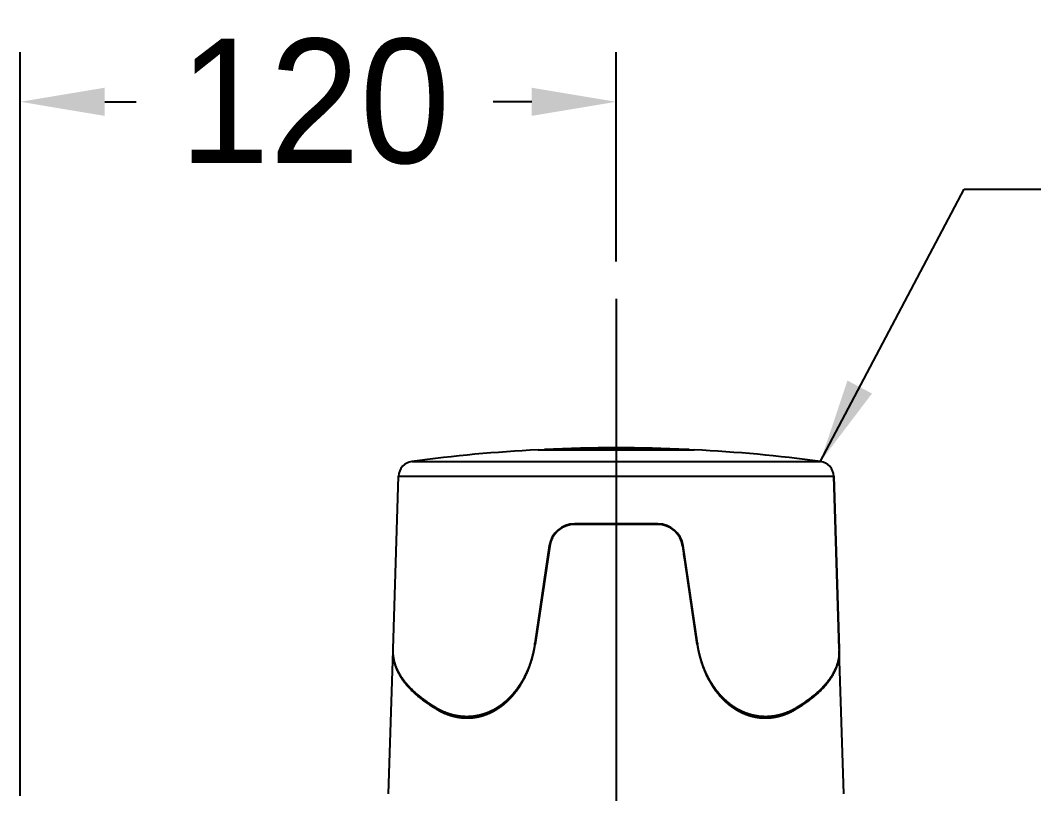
# Model space of a CAD drawing. Header units: millimetres. Extents: x 0 to 3800, y -67 to 2530.
# Drawn here: x 3245.5 to 3449.6, y 954.1 to 1109.7 of the extents above; entities that cross this region are included whole.
import ezdxf
from ezdxf.lldxf.tags import DXFTag

# ---------------------------------------------------------------- set-up
doc = ezdxf.new("R2010")
doc.units = ezdxf.units.MM
for name, color, linetype in [('내부선 및 부속', 4, 'Continuous'), ('중심선', 1, 'DASHED'), ('치수선', 7, 'Continuous')]:
    doc.layers.add(name, color=color, linetype=linetype)
doc.styles.add('____', font='')
doc.styles.get('____').set_extended_font_data('굴림')
tags = doc.linetypes.add('DASHDOT', pattern=[70, 31, -13, 13, -13]).pattern_tags.tags
tags[10:11] = [DXFTag(74, 4), DXFTag(75, 0), DXFTag(340, '0'), DXFTag(46, 0.0), DXFTag(50, 0.0), DXFTag(44, 0.0), DXFTag(45, 0.0)]
tags[8:9] = [DXFTag(74, 4), DXFTag(75, 0), DXFTag(340, '0'), DXFTag(46, 0.0), DXFTag(50, 0.0), DXFTag(44, 0.0), DXFTag(45, 0.0)]
tags[6:7] = [DXFTag(74, 4), DXFTag(75, 0), DXFTag(340, '0'), DXFTag(46, 0.0), DXFTag(50, 0.0), DXFTag(44, 0.0), DXFTag(45, 0.0)]
tags[4:5] = [DXFTag(74, 4), DXFTag(75, 0), DXFTag(340, '0'), DXFTag(46, 0.0), DXFTag(50, 0.0), DXFTag(44, 0.0), DXFTag(45, 0.0)]
tags = doc.linetypes.add('DASHED', pattern=[25.72, 12.86, -12.86]).pattern_tags.tags
tags[6:7] = [DXFTag(74, 4), DXFTag(75, 0), DXFTag(340, '0'), DXFTag(46, 0.0), DXFTag(50, 0.0), DXFTag(44, 0.0), DXFTag(45, 0.0)]
tags[4:5] = [DXFTag(74, 4), DXFTag(75, 0), DXFTag(340, '0'), DXFTag(46, 0.0), DXFTag(50, 0.0), DXFTag(44, 0.0), DXFTag(45, 0.0)]
doc.dimstyles.new('MSADIM', dxfattribs={"dimtxt": 33, "dimasz": 17, "dimexe": 10, "dimexo": 7.5, "dimgap": 10, "dimtad": 0, "dimtih": 1, "dimtoh": 1, "dimdec": 0, "dimzin": 1, "dimdsep": 46, "dimtxsty": '____', "dimcen": 11.25, "dimadec": 0, "dimazin": 0, "dimtfac": 1, "dimtdec": 0, "dimtix": 1, "dimtmove": 0, "dimatfit": 3, "dimfxl": 1, "dimtolj": 1, "dimtzin": 1, "dimarcsym": 0})

# ---------------------------------------------------------------- blocks, each defined once
blk = doc.blocks.new('*D27')
at = {"layer": '치수선', "color": 0, "linetype": 'Continuous', "lineweight": -2, "transparency": 16777216}
for p, q in [((3245.48, 953.67), (3245.48, 1103.34)), ((3365.48, 1061.19), (3365.48, 1103.34)), ((3262.48, 1093.34), (3268.83, 1093.34)), ((3348.48, 1093.34), (3340.69, 1093.34))]:
    blk.add_line(p, q, dxfattribs=at)
at = {"layer": '치수선', "color": 0, "linetype": 'Continuous', "transparency": 16777216}
for points in [[(3262.48, 1096.17), (3262.48, 1090.5), (3245.48, 1093.34)], [(3348.48, 1096.17), (3348.48, 1090.5), (3365.48, 1093.34)]]:
    blk.add_solid(points, dxfattribs=at)
at = {"layer": '치수선', "color": 0, "linetype": 'Continuous', "transparency": 16777216, "insert": (3304.76, 1093.34), "char_height": 25, "attachment_point": 5, "style": '____'}
blk.add_mtext('\\A1;120', dxfattribs=at)

msp = doc.modelspace()

# ---------------------------------------------------------------- linework, layer by layer
at = {"layer": '내부선 및 부속', "linetype": 'Continuous'}
for p, q in [((3349.76, 1023.29), (3381.2, 1023.29)), ((3379.9, 1023.35), (3351.06, 1023.35)), ((3324.34, 1020.96), (3406.62, 1020.96)), ((3320.57, 983.17), (3321.67, 1018.01)), ((3321.67, 1018.01), (3409.29, 1018.01)), ((3409.29, 1018.01), (3410.39, 983.17)), ((3410.39, 983.17), (3409.29, 1018.01)), ((3373.88, 1008.39), (3357.08, 1008.39)), ((3373.79, 1008.29), (3357.17, 1008.29)), ((3352, 1004.01), (3349.11, 984.39)), ((3352.09, 1003.91), (3349.18, 984.15)), ((3381.78, 984.15), (3378.87, 1003.91)), ((3381.85, 984.39), (3378.96, 1004.01)), ((3319.65, 954.09), (3320.56, 982.94)), ((3411.31, 954.09), (3410.4, 982.94)), ((3329.28, 971.1), (3329.31, 971.32)), ((3401.65, 971.32), (3401.68, 971.1))]:
    msp.add_line(p, q, dxfattribs=at)
at = {"layer": '내부선 및 부속', "linetype": 'Continuous', "flags": 128}
for points in [[(3351.86, 1002.34), (3351.86, 1002.33), (3351.85, 1002.31), (3351.85, 1002.29), (3351.85, 1002.28), (3351.85, 1002.26), (3351.85, 1002.25), (3351.84, 1002.23), (3351.84, 1002.22), (3351.84, 1002.2), (3351.84, 1002.19), (3351.83, 1002.17), (3351.83, 1002.16), (3351.83, 1002.14), (3351.83, 1002.13), (3351.82, 1002.11), (3351.82, 1002.09), (3351.82, 1002.08), (3351.82, 1002.06), (3351.81, 1002.05), (3351.81, 1002.03), (3351.81, 1002.02), (3351.81, 1002), (3351.8, 1001.99), (3351.8, 1001.97), (3351.8, 1001.96), (3351.8, 1001.94), (3351.79, 1001.92), (3351.79, 1001.91), (3351.79, 1001.89), (3351.79, 1001.88), (3351.78, 1001.86), (3351.78, 1001.85), (3351.78, 1001.83), (3351.78, 1001.82), (3351.77, 1001.8), (3351.77, 1001.79), (3351.77, 1001.77), (3351.77, 1001.75), (3351.76, 1001.74), (3351.76, 1001.72), (3351.76, 1001.71), (3351.75, 1001.69), (3351.75, 1001.68), (3351.75, 1001.66), (3351.75, 1001.65), (3351.74, 1001.63), (3351.74, 1001.62), (3351.74, 1001.6), (3351.74, 1001.58), (3351.73, 1001.57), (3351.73, 1001.55), (3351.73, 1001.54), (3351.72, 1001.52), (3351.72, 1001.51), (3351.72, 1001.49), (3351.72, 1001.48), (3351.71, 1001.46), (3351.71, 1001.44), (3351.71, 1001.43), (3351.7, 1001.41), (3351.7, 1001.4), (3351.7, 1001.38), (3351.7, 1001.37), (3351.69, 1001.35), (3351.69, 1001.34), (3351.69, 1001.32), (3351.68, 1001.31), (3351.68, 1001.29), (3351.68, 1001.27), (3351.67, 1001.26), (3351.67, 1001.24), (3351.67, 1001.23), (3351.67, 1001.21), (3351.66, 1001.2), (3351.66, 1001.18), (3351.66, 1001.17), (3351.65, 1001.15), (3351.65, 1001.13), (3351.65, 1001.12), (3351.64, 1001.1), (3351.64, 1001.09), (3351.64, 1001.07), (3351.63, 1001.06), (3351.63, 1001.04), (3351.63, 1001.02), (3351.62, 1001.01), (3351.62, 1000.99), (3351.62, 1000.98), (3351.62, 1000.96), (3351.61, 1000.95), (3351.61, 1000.93), (3351.61, 1000.92), (3351.6, 1000.9), (3351.6, 1000.88), (3351.6, 1000.87)], [(3379.36, 1000.87), (3379.36, 1000.88), (3379.36, 1000.9), (3379.35, 1000.92), (3379.35, 1000.93), (3379.35, 1000.95), (3379.34, 1000.96), (3379.34, 1000.98), (3379.34, 1000.99), (3379.33, 1001.01), (3379.33, 1001.02), (3379.33, 1001.04), (3379.32, 1001.06), (3379.32, 1001.07), (3379.32, 1001.09), (3379.31, 1001.1), (3379.31, 1001.12), (3379.31, 1001.13), (3379.3, 1001.15), (3379.3, 1001.17), (3379.3, 1001.18), (3379.3, 1001.2), (3379.29, 1001.21), (3379.29, 1001.23), (3379.29, 1001.24), (3379.28, 1001.26), (3379.28, 1001.27), (3379.28, 1001.29), (3379.27, 1001.31), (3379.27, 1001.32), (3379.27, 1001.34), (3379.27, 1001.35), (3379.26, 1001.37), (3379.26, 1001.38), (3379.26, 1001.4), (3379.25, 1001.41), (3379.25, 1001.43), (3379.25, 1001.44), (3379.25, 1001.46), (3379.24, 1001.48), (3379.24, 1001.49), (3379.24, 1001.51), (3379.23, 1001.52), (3379.23, 1001.54), (3379.23, 1001.55), (3379.23, 1001.57), (3379.22, 1001.58), (3379.22, 1001.6), (3379.22, 1001.62), (3379.21, 1001.63), (3379.21, 1001.65), (3379.21, 1001.66), (3379.21, 1001.68), (3379.2, 1001.69), (3379.2, 1001.71), (3379.2, 1001.72), (3379.2, 1001.74), (3379.19, 1001.75), (3379.19, 1001.77), (3379.19, 1001.79), (3379.18, 1001.8), (3379.18, 1001.82), (3379.18, 1001.83), (3379.18, 1001.85), (3379.17, 1001.86), (3379.17, 1001.88), (3379.17, 1001.89), (3379.17, 1001.91), (3379.16, 1001.92), (3379.16, 1001.94), (3379.16, 1001.96), (3379.16, 1001.97), (3379.15, 1001.99), (3379.15, 1002), (3379.15, 1002.02), (3379.15, 1002.03), (3379.14, 1002.05), (3379.14, 1002.06), (3379.14, 1002.08), (3379.14, 1002.09), (3379.13, 1002.11), (3379.13, 1002.13), (3379.13, 1002.14), (3379.13, 1002.16), (3379.12, 1002.17), (3379.12, 1002.19), (3379.12, 1002.2), (3379.12, 1002.22), (3379.12, 1002.23), (3379.11, 1002.25), (3379.11, 1002.26), (3379.11, 1002.28), (3379.11, 1002.29), (3379.1, 1002.31), (3379.1, 1002.33), (3379.1, 1002.34)], [(3329.28, 971.1), (3329.35, 971.06), (3329.42, 971.02), (3329.49, 970.98), (3329.56, 970.94), (3329.63, 970.9), (3329.7, 970.86), (3329.77, 970.82), (3329.84, 970.78), (3329.91, 970.75), (3329.99, 970.71), (3330.06, 970.67), (3330.13, 970.64), (3330.2, 970.6), (3330.28, 970.56), (3330.35, 970.53), (3330.42, 970.49), (3330.5, 970.46), (3330.57, 970.43), (3330.64, 970.39), (3330.72, 970.36), (3330.79, 970.33), (3330.87, 970.29), (3330.94, 970.26), (3331.02, 970.23), (3331.09, 970.2), (3331.17, 970.17), (3331.24, 970.14), (3331.32, 970.11), (3331.39, 970.08), (3331.47, 970.06), (3331.55, 970.03), (3331.62, 970), (3331.7, 969.97), (3331.78, 969.95), (3331.85, 969.92), (3331.93, 969.9), (3332.01, 969.87), (3332.08, 969.85), (3332.16, 969.82), (3332.24, 969.8), (3332.32, 969.78), (3332.4, 969.76), (3332.47, 969.74), (3332.55, 969.71), (3332.63, 969.69), (3332.71, 969.67), (3332.79, 969.66), (3332.87, 969.64), (3332.95, 969.62), (3333.03, 969.6), (3333.11, 969.58), (3333.19, 969.57), (3333.26, 969.55), (3333.34, 969.54), (3333.42, 969.52), (3333.5, 969.51), (3333.58, 969.49), (3333.66, 969.48), (3333.74, 969.47), (3333.82, 969.45), (3333.9, 969.44), (3333.99, 969.43), (3334.07, 969.42), (3334.15, 969.41), (3334.23, 969.4), (3334.31, 969.39), (3334.39, 969.39), (3334.47, 969.38), (3334.55, 969.37), (3334.63, 969.37), (3334.71, 969.36), (3334.79, 969.35), (3334.87, 969.35), (3334.96, 969.35), (3335.04, 969.34), (3335.12, 969.34), (3335.2, 969.34), (3335.28, 969.34), (3335.36, 969.34), (3335.44, 969.34), (3335.52, 969.34), (3335.6, 969.34), (3335.69, 969.34), (3335.77, 969.34), (3335.85, 969.34), (3335.93, 969.35), (3336.01, 969.35), (3336.09, 969.36), (3336.17, 969.36), (3336.25, 969.37), (3336.34, 969.37), (3336.42, 969.38), (3336.5, 969.39), (3336.58, 969.39), (3336.66, 969.4), (3336.74, 969.41), (3336.82, 969.42), (3336.9, 969.43), (3336.98, 969.44), (3337.06, 969.46), (3337.06, 969.46), (3337.14, 969.47), (3337.22, 969.48), (3337.3, 969.49), (3337.38, 969.51), (3337.46, 969.52), (3337.54, 969.54), (3337.62, 969.55), (3337.7, 969.57), (3337.78, 969.59), (3337.86, 969.6), (3337.94, 969.62), (3338.02, 969.64), (3338.1, 969.66), (3338.18, 969.68), (3338.25, 969.7), (3338.33, 969.72), (3338.41, 969.74), (3338.49, 969.77), (3338.57, 969.79), (3338.65, 969.81), (3338.72, 969.84), (3338.8, 969.86), (3338.88, 969.89), (3338.95, 969.91), (3339.03, 969.94), (3339.11, 969.96), (3339.18, 969.99), (3339.26, 970.02), (3339.34, 970.05), (3339.41, 970.07), (3339.49, 970.1), (3339.57, 970.13), (3339.64, 970.16), (3339.72, 970.2), (3339.79, 970.23), (3339.87, 970.26), (3339.94, 970.29), (3340.01, 970.32), (3340.09, 970.36), (3340.16, 970.39), (3340.24, 970.43), (3340.31, 970.46), (3340.38, 970.5), (3340.46, 970.53), (3340.53, 970.57), (3340.6, 970.6), (3340.67, 970.64), (3340.74, 970.68), (3340.82, 970.72), (3340.89, 970.76), (3340.96, 970.8), (3341.03, 970.84), (3341.1, 970.88), (3341.17, 970.92), (3341.24, 970.96), (3341.31, 971), (3341.38, 971.04), (3341.45, 971.08), (3341.52, 971.13), (3341.59, 971.17), (3341.66, 971.21), (3341.72, 971.26), (3341.79, 971.3), (3341.86, 971.35), (3341.93, 971.39), (3341.99, 971.44), (3342.06, 971.48), (3342.13, 971.53), (3342.19, 971.58), (3342.26, 971.62), (3342.32, 971.67), (3342.39, 971.72), (3342.46, 971.77), (3342.52, 971.82), (3342.58, 971.87), (3342.65, 971.92), (3342.71, 971.97), (3342.78, 972.02), (3342.84, 972.07), (3342.9, 972.12), (3342.96, 972.17), (3343.03, 972.22), (3343.09, 972.28), (3343.15, 972.33), (3343.21, 972.38), (3343.27, 972.44), (3343.33, 972.49), (3343.4, 972.54), (3343.46, 972.6), (3343.52, 972.65), (3343.57, 972.71), (3343.63, 972.76), (3343.69, 972.82), (3343.75, 972.88), (3343.81, 972.93), (3343.87, 972.99), (3343.93, 973.05), (3343.98, 973.1), (3344.04, 973.16), (3344.1, 973.22), (3344.1, 973.22), (3344.15, 973.28), (3344.21, 973.34), (3344.27, 973.39), (3344.32, 973.45), (3344.38, 973.51), (3344.43, 973.57), (3344.49, 973.63), (3344.54, 973.69), (3344.6, 973.75), (3344.65, 973.81), (3344.7, 973.88), (3344.76, 973.94), (3344.81, 974), (3344.86, 974.06), (3344.91, 974.12), (3344.96, 974.19), (3345.02, 974.25), (3345.07, 974.31), (3345.12, 974.37), (3345.17, 974.44), (3345.22, 974.5), (3345.27, 974.57), (3345.32, 974.63), (3345.37, 974.69), (3345.42, 974.76), (3345.47, 974.82), (3345.51, 974.89), (3345.56, 974.95), (3345.61, 975.02), (3345.66, 975.09), (3345.7, 975.15), (3345.75, 975.22), (3345.8, 975.28), (3345.84, 975.35), (3345.89, 975.42), (3345.93, 975.49), (3345.98, 975.55), (3346.02, 975.62), (3346.07, 975.69), (3346.11, 975.76), (3346.16, 975.82), (3346.2, 975.89), (3346.24, 975.96), (3346.29, 976.03), (3346.33, 976.1), (3346.37, 976.17), (3346.42, 976.24), (3346.46, 976.31), (3346.5, 976.38), (3346.54, 976.45), (3346.58, 976.52), (3346.62, 976.59), (3346.66, 976.66), (3346.7, 976.73), (3346.74, 976.8), (3346.78, 976.87), (3346.82, 976.94), (3346.86, 977.01), (3346.9, 977.08), (3346.93, 977.16), (3346.97, 977.23), (3347.01, 977.3), (3347.05, 977.37), (3347.08, 977.44), (3347.12, 977.52), (3347.16, 977.59), (3347.19, 977.66), (3347.23, 977.73), (3347.26, 977.81), (3347.3, 977.88), (3347.33, 977.95), (3347.37, 978.03), (3347.4, 978.1), (3347.44, 978.17), (3347.47, 978.25), (3347.5, 978.32), (3347.54, 978.39), (3347.57, 978.47), (3347.6, 978.54), (3347.63, 978.62), (3347.67, 978.69), (3347.7, 978.77), (3347.73, 978.84), (3347.76, 978.92), (3347.79, 978.99), (3347.82, 979.07), (3347.85, 979.14), (3347.88, 979.22), (3347.91, 979.29), (3347.94, 979.37), (3347.97, 979.45), (3348, 979.52), (3348.02, 979.6), (3348.05, 979.67), (3348.08, 979.75), (3348.11, 979.83), (3348.13, 979.9), (3348.16, 979.98), (3348.19, 980.06), (3348.21, 980.13), (3348.21, 980.13), (3348.24, 980.21), (3348.27, 980.29), (3348.29, 980.36), (3348.32, 980.44), (3348.34, 980.52), (3348.37, 980.59), (3348.39, 980.67), (3348.41, 980.75), (3348.44, 980.83), (3348.46, 980.9), (3348.48, 980.98), (3348.51, 981.06), (3348.53, 981.14), (3348.55, 981.22), (3348.57, 981.29), (3348.6, 981.37), (3348.62, 981.45), (3348.64, 981.53), (3348.66, 981.61), (3348.68, 981.69), (3348.7, 981.76), (3348.72, 981.84), (3348.74, 981.92), (3348.76, 982), (3348.78, 982.08), (3348.8, 982.16), (3348.82, 982.24), (3348.83, 982.32), (3348.85, 982.39), (3348.87, 982.47), (3348.89, 982.55), (3348.9, 982.63), (3348.92, 982.71), (3348.94, 982.79), (3348.95, 982.87), (3348.97, 982.95), (3348.99, 983.03), (3349, 983.11), (3349.02, 983.19), (3349.03, 983.27), (3349.05, 983.35), (3349.06, 983.43), (3349.07, 983.51), (3349.09, 983.59), (3349.1, 983.67), (3349.11, 983.75), (3349.13, 983.83), (3349.14, 983.91), (3349.15, 983.99), (3349.17, 984.07), (3349.18, 984.15), (3349.18, 984.15)], [(3349.08, 984.17), (3349.06, 984.09), (3349.05, 984.01), (3349.04, 983.93), (3349.02, 983.86), (3349.01, 983.78), (3349, 983.7), (3348.98, 983.62), (3348.97, 983.54), (3348.95, 983.46), (3348.94, 983.38), (3348.92, 983.31), (3348.91, 983.23), (3348.89, 983.15), (3348.88, 983.07), (3348.86, 982.99), (3348.84, 982.91), (3348.83, 982.84), (3348.81, 982.76), (3348.79, 982.68), (3348.78, 982.6), (3348.76, 982.52), (3348.74, 982.45), (3348.72, 982.37), (3348.7, 982.29), (3348.68, 982.21), (3348.66, 982.13), (3348.64, 982.06), (3348.62, 981.98), (3348.6, 981.9), (3348.58, 981.82), (3348.56, 981.75), (3348.54, 981.67), (3348.52, 981.59), (3348.5, 981.52), (3348.48, 981.44), (3348.46, 981.36), (3348.43, 981.29), (3348.41, 981.21), (3348.39, 981.13), (3348.37, 981.06), (3348.34, 980.98), (3348.32, 980.9), (3348.3, 980.83), (3348.27, 980.75), (3348.25, 980.67), (3348.22, 980.6), (3348.2, 980.52), (3348.17, 980.45), (3348.15, 980.37), (3348.12, 980.29), (3348.09, 980.22), (3348.07, 980.14), (3348.04, 980.07), (3348.01, 979.99), (3347.99, 979.92), (3347.96, 979.84), (3347.93, 979.77), (3347.9, 979.69), (3347.87, 979.62), (3347.85, 979.54), (3347.82, 979.47), (3347.79, 979.39), (3347.76, 979.32), (3347.73, 979.25), (3347.7, 979.17), (3347.67, 979.1), (3347.64, 979.02), (3347.61, 978.95), (3347.57, 978.88), (3347.54, 978.8), (3347.51, 978.73), (3347.48, 978.66), (3347.45, 978.58), (3347.41, 978.51), (3347.38, 978.44), (3347.35, 978.37), (3347.31, 978.29), (3347.28, 978.22), (3347.24, 978.15), (3347.21, 978.08), (3347.18, 978), (3347.14, 977.93), (3347.1, 977.86), (3347.07, 977.79), (3347.03, 977.72), (3347, 977.65), (3346.96, 977.57), (3346.92, 977.5), (3346.89, 977.43), (3346.85, 977.36), (3346.81, 977.29), (3346.77, 977.22), (3346.73, 977.15), (3346.7, 977.08), (3346.66, 977.01), (3346.62, 976.94), (3346.58, 976.87), (3346.54, 976.8), (3346.5, 976.73), (3346.46, 976.66), (3346.46, 976.66), (3346.42, 976.6), (3346.38, 976.53), (3346.33, 976.46), (3346.29, 976.39), (3346.25, 976.32), (3346.21, 976.25), (3346.17, 976.19), (3346.12, 976.12), (3346.08, 976.05), (3346.04, 975.98), (3345.99, 975.92), (3345.95, 975.85), (3345.9, 975.78), (3345.86, 975.72), (3345.81, 975.65), (3345.77, 975.59), (3345.72, 975.52), (3345.68, 975.45), (3345.63, 975.39), (3345.59, 975.32), (3345.54, 975.26), (3345.49, 975.19), (3345.44, 975.13), (3345.4, 975.07), (3345.35, 975), (3345.3, 974.94), (3345.25, 974.87), (3345.2, 974.81), (3345.15, 974.75), (3345.1, 974.68), (3345.05, 974.62), (3345, 974.56), (3344.95, 974.5), (3344.9, 974.44), (3344.85, 974.37), (3344.8, 974.31), (3344.75, 974.25), (3344.7, 974.19), (3344.64, 974.13), (3344.59, 974.07), (3344.54, 974.01), (3344.49, 973.95), (3344.43, 973.89), (3344.38, 973.83), (3344.32, 973.77), (3344.27, 973.71), (3344.21, 973.66), (3344.16, 973.6), (3344.1, 973.54), (3344.05, 973.48), (3343.99, 973.42), (3343.94, 973.37), (3343.88, 973.31), (3343.82, 973.25), (3343.77, 973.2), (3343.71, 973.14), (3343.65, 973.09), (3343.59, 973.03), (3343.53, 972.98), (3343.48, 972.92), (3343.42, 972.87), (3343.36, 972.82), (3343.3, 972.76), (3343.24, 972.71), (3343.18, 972.66), (3343.12, 972.6), (3343.06, 972.55), (3343, 972.5), (3342.93, 972.45), (3342.87, 972.4), (3342.81, 972.35), (3342.75, 972.3), (3342.69, 972.25), (3342.62, 972.2), (3342.56, 972.15), (3342.5, 972.1), (3342.43, 972.05), (3342.37, 972), (3342.3, 971.95), (3342.24, 971.91), (3342.17, 971.86), (3342.11, 971.81), (3342.04, 971.77), (3341.98, 971.72), (3341.91, 971.67), (3341.85, 971.63), (3341.78, 971.58), (3341.71, 971.54), (3341.65, 971.5), (3341.58, 971.45), (3341.51, 971.41), (3341.44, 971.37), (3341.38, 971.33), (3341.31, 971.28), (3341.24, 971.24), (3341.17, 971.2), (3341.1, 971.16), (3341.03, 971.12), (3340.96, 971.08), (3340.89, 971.04), (3340.89, 971.04), (3340.82, 971), (3340.75, 970.97), (3340.68, 970.93), (3340.61, 970.89), (3340.54, 970.85), (3340.47, 970.82), (3340.39, 970.78), (3340.32, 970.75), (3340.25, 970.71), (3340.18, 970.68), (3340.11, 970.64), (3340.03, 970.61), (3339.96, 970.58), (3339.89, 970.54), (3339.81, 970.51), (3339.74, 970.48), (3339.67, 970.45), (3339.59, 970.42), (3339.52, 970.39), (3339.44, 970.36), (3339.37, 970.33), (3339.29, 970.3), (3339.22, 970.28), (3339.14, 970.25), (3339.07, 970.22), (3338.99, 970.19), (3338.92, 970.17), (3338.84, 970.14), (3338.76, 970.12), (3338.69, 970.09), (3338.61, 970.07), (3338.53, 970.05), (3338.46, 970.03), (3338.38, 970), (3338.3, 969.98), (3338.22, 969.96), (3338.15, 969.94), (3338.07, 969.92), (3337.99, 969.9), (3337.91, 969.88), (3337.84, 969.86), (3337.76, 969.85), (3337.68, 969.83), (3337.6, 969.81), (3337.52, 969.8), (3337.44, 969.78), (3337.37, 969.77), (3337.29, 969.75), (3337.21, 969.74), (3337.13, 969.73), (3337.05, 969.72), (3336.97, 969.7), (3336.89, 969.69), (3336.81, 969.68), (3336.73, 969.67), (3336.65, 969.66), (3336.57, 969.65), (3336.49, 969.65), (3336.41, 969.64), (3336.33, 969.63), (3336.25, 969.62), (3336.17, 969.62), (3336.09, 969.61), (3336.01, 969.61), (3335.93, 969.6), (3335.85, 969.6), (3335.77, 969.6), (3335.69, 969.59), (3335.61, 969.59), (3335.53, 969.59), (3335.45, 969.59), (3335.37, 969.59), (3335.29, 969.59), (3335.21, 969.59), (3335.13, 969.59), (3335.05, 969.59), (3334.97, 969.6), (3334.89, 969.6), (3334.81, 969.6), (3334.73, 969.61), (3334.65, 969.61), (3334.57, 969.62), (3334.49, 969.63), (3334.41, 969.63), (3334.33, 969.64), (3334.25, 969.65), (3334.17, 969.66), (3334.1, 969.67), (3334.02, 969.68), (3333.94, 969.69), (3333.86, 969.7), (3333.78, 969.71), (3333.7, 969.72), (3333.62, 969.73), (3333.54, 969.75), (3333.46, 969.76), (3333.38, 969.77), (3333.3, 969.79), (3333.23, 969.8), (3333.15, 969.82), (3333.15, 969.82), (3333.07, 969.84), (3332.99, 969.85), (3332.91, 969.87), (3332.83, 969.89), (3332.76, 969.91), (3332.68, 969.92), (3332.6, 969.94), (3332.52, 969.96), (3332.45, 969.99), (3332.37, 970.01), (3332.29, 970.03), (3332.21, 970.05), (3332.14, 970.07), (3332.06, 970.1), (3331.99, 970.12), (3331.91, 970.14), (3331.83, 970.17), (3331.76, 970.19), (3331.68, 970.22), (3331.61, 970.25), (3331.53, 970.27), (3331.45, 970.3), (3331.38, 970.33), (3331.3, 970.35), (3331.23, 970.38), (3331.16, 970.41), (3331.08, 970.44), (3331.01, 970.47), (3330.93, 970.5), (3330.86, 970.53), (3330.79, 970.56), (3330.71, 970.6), (3330.64, 970.63), (3330.57, 970.66), (3330.49, 970.69), (3330.42, 970.73), (3330.35, 970.76), (3330.28, 970.8), (3330.2, 970.83), (3330.13, 970.87), (3330.06, 970.9), (3329.99, 970.94), (3329.92, 970.98), (3329.85, 971.01), (3329.78, 971.05), (3329.71, 971.09), (3329.64, 971.13), (3329.57, 971.17), (3329.5, 971.2), (3329.43, 971.24), (3329.36, 971.28), (3329.36, 971.28)], [(3381.78, 984.15), (3381.79, 984.07), (3381.8, 983.99), (3381.82, 983.91), (3381.83, 983.83), (3381.84, 983.75), (3381.86, 983.67), (3381.87, 983.59), (3381.88, 983.51), (3381.9, 983.43), (3381.91, 983.35), (3381.93, 983.27), (3381.94, 983.19), (3381.96, 983.11), (3381.97, 983.03), (3381.99, 982.95), (3382, 982.87), (3382.02, 982.79), (3382.04, 982.71), (3382.05, 982.63), (3382.07, 982.55), (3382.09, 982.47), (3382.11, 982.39), (3382.12, 982.32), (3382.14, 982.24), (3382.16, 982.16), (3382.18, 982.08), (3382.2, 982), (3382.22, 981.92), (3382.24, 981.84), (3382.26, 981.76), (3382.28, 981.69), (3382.3, 981.61), (3382.32, 981.53), (3382.34, 981.45), (3382.36, 981.37), (3382.38, 981.29), (3382.41, 981.22), (3382.43, 981.14), (3382.45, 981.06), (3382.47, 980.98), (3382.5, 980.9), (3382.52, 980.83), (3382.54, 980.75), (3382.57, 980.67), (3382.59, 980.59), (3382.62, 980.52), (3382.64, 980.44), (3382.67, 980.36), (3382.69, 980.29), (3382.72, 980.21), (3382.74, 980.13), (3382.77, 980.06), (3382.8, 979.98), (3382.82, 979.9), (3382.85, 979.83), (3382.88, 979.75), (3382.91, 979.67), (3382.93, 979.6), (3382.96, 979.52), (3382.99, 979.45), (3383.02, 979.37), (3383.05, 979.29), (3383.08, 979.22), (3383.11, 979.14), (3383.14, 979.07), (3383.17, 978.99), (3383.2, 978.92), (3383.23, 978.84), (3383.26, 978.77), (3383.29, 978.69), (3383.32, 978.62), (3383.36, 978.54), (3383.39, 978.47), (3383.42, 978.39), (3383.45, 978.32), (3383.49, 978.25), (3383.52, 978.17), (3383.56, 978.1), (3383.59, 978.03), (3383.62, 977.95), (3383.66, 977.88), (3383.69, 977.81), (3383.73, 977.73), (3383.76, 977.66), (3383.8, 977.59), (3383.84, 977.52), (3383.87, 977.44), (3383.91, 977.37), (3383.95, 977.3), (3383.99, 977.23), (3384.02, 977.16), (3384.06, 977.08), (3384.1, 977.01), (3384.14, 976.94), (3384.18, 976.87), (3384.22, 976.8), (3384.26, 976.73), (3384.3, 976.66), (3384.34, 976.59), (3384.38, 976.52), (3384.38, 976.52), (3384.42, 976.45), (3384.46, 976.38), (3384.5, 976.31), (3384.54, 976.24), (3384.59, 976.17), (3384.63, 976.1), (3384.67, 976.03), (3384.71, 975.96), (3384.76, 975.89), (3384.8, 975.82), (3384.84, 975.76), (3384.89, 975.69), (3384.93, 975.62), (3384.98, 975.55), (3385.02, 975.49), (3385.07, 975.42), (3385.11, 975.35), (3385.16, 975.28), (3385.21, 975.22), (3385.25, 975.15), (3385.3, 975.09), (3385.35, 975.02), (3385.4, 974.95), (3385.44, 974.89), (3385.49, 974.82), (3385.54, 974.76), (3385.59, 974.69), (3385.64, 974.63), (3385.69, 974.57), (3385.74, 974.5), (3385.79, 974.44), (3385.84, 974.37), (3385.89, 974.31), (3385.94, 974.25), (3385.99, 974.19), (3386.05, 974.12), (3386.1, 974.06), (3386.15, 974), (3386.2, 973.94), (3386.26, 973.88), (3386.31, 973.81), (3386.36, 973.75), (3386.42, 973.69), (3386.47, 973.63), (3386.53, 973.57), (3386.58, 973.51), (3386.64, 973.45), (3386.69, 973.39), (3386.75, 973.34), (3386.8, 973.28), (3386.86, 973.22), (3386.92, 973.16), (3386.97, 973.1), (3387.03, 973.05), (3387.09, 972.99), (3387.15, 972.93), (3387.21, 972.88), (3387.26, 972.82), (3387.32, 972.76), (3387.38, 972.71), (3387.44, 972.65), (3387.5, 972.6), (3387.56, 972.54), (3387.62, 972.49), (3387.68, 972.44), (3387.75, 972.38), (3387.81, 972.33), (3387.87, 972.28), (3387.93, 972.22), (3387.99, 972.17), (3388.06, 972.12), (3388.12, 972.07), (3388.18, 972.02), (3388.25, 971.97), (3388.31, 971.92), (3388.37, 971.87), (3388.44, 971.82), (3388.5, 971.77), (3388.57, 971.72), (3388.63, 971.67), (3388.7, 971.62), (3388.76, 971.58), (3388.83, 971.53), (3388.9, 971.48), (3388.96, 971.44), (3389.03, 971.39), (3389.1, 971.35), (3389.17, 971.3), (3389.23, 971.26), (3389.3, 971.21), (3389.37, 971.17), (3389.44, 971.13), (3389.51, 971.08), (3389.58, 971.04), (3389.65, 971), (3389.72, 970.96), (3389.79, 970.92), (3389.86, 970.88), (3389.93, 970.84), (3390, 970.8), (3390, 970.8), (3390.07, 970.76), (3390.14, 970.72), (3390.21, 970.68), (3390.29, 970.64), (3390.36, 970.6), (3390.43, 970.57), (3390.5, 970.53), (3390.58, 970.5), (3390.65, 970.46), (3390.72, 970.43), (3390.8, 970.39), (3390.87, 970.36), (3390.94, 970.32), (3391.02, 970.29), (3391.09, 970.26), (3391.17, 970.23), (3391.24, 970.2), (3391.32, 970.16), (3391.39, 970.13), (3391.47, 970.1), (3391.54, 970.07), (3391.62, 970.05), (3391.7, 970.02), (3391.77, 969.99), (3391.85, 969.96), (3391.93, 969.94), (3392, 969.91), (3392.08, 969.89), (3392.16, 969.86), (3392.24, 969.84), (3392.31, 969.81), (3392.39, 969.79), (3392.47, 969.77), (3392.55, 969.74), (3392.63, 969.72), (3392.7, 969.7), (3392.78, 969.68), (3392.86, 969.66), (3392.94, 969.64), (3393.02, 969.62), (3393.1, 969.6), (3393.18, 969.59), (3393.26, 969.57), (3393.34, 969.55), (3393.42, 969.54), (3393.5, 969.52), (3393.58, 969.51), (3393.66, 969.49), (3393.74, 969.48), (3393.82, 969.47), (3393.9, 969.46), (3393.98, 969.44), (3394.06, 969.43), (3394.14, 969.42), (3394.22, 969.41), (3394.3, 969.4), (3394.38, 969.39), (3394.46, 969.39), (3394.54, 969.38), (3394.62, 969.37), (3394.7, 969.37), (3394.79, 969.36), (3394.87, 969.36), (3394.95, 969.35), (3395.03, 969.35), (3395.11, 969.34), (3395.19, 969.34), (3395.27, 969.34), (3395.35, 969.34), (3395.43, 969.34), (3395.52, 969.34), (3395.6, 969.34), (3395.68, 969.34), (3395.76, 969.34), (3395.84, 969.34), (3395.92, 969.34), (3396, 969.35), (3396.08, 969.35), (3396.16, 969.35), (3396.25, 969.36), (3396.33, 969.37), (3396.41, 969.37), (3396.49, 969.38), (3396.57, 969.39), (3396.65, 969.39), (3396.73, 969.4), (3396.81, 969.41), (3396.89, 969.42), (3396.97, 969.43), (3397.05, 969.44), (3397.13, 969.45), (3397.21, 969.47), (3397.29, 969.48), (3397.37, 969.49), (3397.45, 969.51), (3397.53, 969.52), (3397.61, 969.54), (3397.69, 969.55), (3397.77, 969.57), (3397.85, 969.58), (3397.85, 969.58), (3397.93, 969.6), (3398.01, 969.62), (3398.09, 969.64), (3398.17, 969.66), (3398.25, 969.67), (3398.33, 969.69), (3398.41, 969.71), (3398.48, 969.74), (3398.56, 969.76), (3398.64, 969.78), (3398.72, 969.8), (3398.8, 969.82), (3398.87, 969.85), (3398.95, 969.87), (3399.03, 969.9), (3399.11, 969.92), (3399.18, 969.95), (3399.26, 969.97), (3399.34, 970), (3399.41, 970.03), (3399.49, 970.06), (3399.56, 970.08), (3399.64, 970.11), (3399.72, 970.14), (3399.79, 970.17), (3399.87, 970.2), (3399.94, 970.23), (3400.02, 970.26), (3400.09, 970.29), (3400.17, 970.33), (3400.24, 970.36), (3400.32, 970.39), (3400.39, 970.43), (3400.46, 970.46), (3400.54, 970.49), (3400.61, 970.53), (3400.68, 970.56), (3400.76, 970.6), (3400.83, 970.64), (3400.9, 970.67), (3400.97, 970.71), (3401.04, 970.75), (3401.12, 970.78), (3401.19, 970.82), (3401.26, 970.86), (3401.33, 970.9), (3401.4, 970.94), (3401.47, 970.98), (3401.54, 971.02), (3401.61, 971.06), (3401.68, 971.1), (3401.68, 971.1)], [(3401.6, 971.28), (3401.53, 971.24), (3401.46, 971.2), (3401.39, 971.16), (3401.32, 971.12), (3401.25, 971.09), (3401.18, 971.05), (3401.11, 971.01), (3401.04, 970.97), (3400.96, 970.94), (3400.89, 970.9), (3400.82, 970.86), (3400.75, 970.83), (3400.68, 970.79), (3400.61, 970.76), (3400.53, 970.73), (3400.46, 970.69), (3400.39, 970.66), (3400.32, 970.63), (3400.24, 970.59), (3400.17, 970.56), (3400.09, 970.53), (3400.02, 970.5), (3399.95, 970.47), (3399.87, 970.44), (3399.8, 970.41), (3399.72, 970.38), (3399.65, 970.35), (3399.57, 970.32), (3399.5, 970.3), (3399.42, 970.27), (3399.35, 970.24), (3399.27, 970.22), (3399.2, 970.19), (3399.12, 970.17), (3399.05, 970.14), (3398.97, 970.12), (3398.89, 970.09), (3398.82, 970.07), (3398.74, 970.05), (3398.66, 970.03), (3398.58, 970), (3398.51, 969.98), (3398.43, 969.96), (3398.35, 969.94), (3398.28, 969.92), (3398.2, 969.9), (3398.12, 969.89), (3398.04, 969.87), (3397.96, 969.85), (3397.89, 969.83), (3397.81, 969.82), (3397.73, 969.8), (3397.65, 969.79), (3397.57, 969.77), (3397.49, 969.76), (3397.41, 969.74), (3397.33, 969.73), (3397.26, 969.72), (3397.18, 969.71), (3397.1, 969.7), (3397.02, 969.69), (3396.94, 969.68), (3396.86, 969.67), (3396.78, 969.66), (3396.7, 969.65), (3396.62, 969.64), (3396.54, 969.63), (3396.46, 969.63), (3396.38, 969.62), (3396.3, 969.61), (3396.22, 969.61), (3396.14, 969.6), (3396.06, 969.6), (3395.98, 969.6), (3395.9, 969.59), (3395.82, 969.59), (3395.74, 969.59), (3395.66, 969.59), (3395.58, 969.59), (3395.5, 969.59), (3395.42, 969.59), (3395.34, 969.59), (3395.26, 969.59), (3395.18, 969.6), (3395.1, 969.6), (3395.02, 969.6), (3394.94, 969.61), (3394.86, 969.61), (3394.78, 969.62), (3394.7, 969.62), (3394.62, 969.63), (3394.54, 969.64), (3394.46, 969.65), (3394.38, 969.65), (3394.3, 969.66), (3394.22, 969.67), (3394.14, 969.68), (3394.06, 969.69), (3393.99, 969.7), (3393.91, 969.72), (3393.91, 969.72), (3393.83, 969.73), (3393.75, 969.74), (3393.67, 969.75), (3393.59, 969.77), (3393.51, 969.78), (3393.43, 969.8), (3393.35, 969.81), (3393.28, 969.83), (3393.2, 969.85), (3393.12, 969.87), (3393.04, 969.88), (3392.96, 969.9), (3392.89, 969.92), (3392.81, 969.94), (3392.73, 969.96), (3392.65, 969.98), (3392.58, 970), (3392.5, 970.03), (3392.42, 970.05), (3392.35, 970.07), (3392.27, 970.1), (3392.19, 970.12), (3392.12, 970.14), (3392.04, 970.17), (3391.96, 970.2), (3391.89, 970.22), (3391.81, 970.25), (3391.74, 970.28), (3391.66, 970.3), (3391.59, 970.33), (3391.51, 970.36), (3391.44, 970.39), (3391.36, 970.42), (3391.29, 970.45), (3391.22, 970.48), (3391.14, 970.51), (3391.07, 970.55), (3391, 970.58), (3390.92, 970.61), (3390.85, 970.64), (3390.78, 970.68), (3390.71, 970.71), (3390.63, 970.75), (3390.56, 970.78), (3390.49, 970.82), (3390.42, 970.86), (3390.35, 970.89), (3390.28, 970.93), (3390.21, 970.97), (3390.14, 971), (3390.06, 971.04), (3390, 971.08), (3389.93, 971.12), (3389.86, 971.16), (3389.79, 971.2), (3389.72, 971.24), (3389.65, 971.28), (3389.58, 971.33), (3389.51, 971.37), (3389.45, 971.41), (3389.38, 971.45), (3389.31, 971.5), (3389.24, 971.54), (3389.18, 971.59), (3389.11, 971.63), (3389.04, 971.67), (3388.98, 971.72), (3388.91, 971.77), (3388.85, 971.81), (3388.78, 971.86), (3388.72, 971.91), (3388.65, 971.95), (3388.59, 972), (3388.52, 972.05), (3388.46, 972.1), (3388.4, 972.15), (3388.33, 972.2), (3388.27, 972.25), (3388.21, 972.3), (3388.15, 972.35), (3388.09, 972.4), (3388.02, 972.45), (3387.96, 972.5), (3387.9, 972.55), (3387.84, 972.6), (3387.78, 972.66), (3387.72, 972.71), (3387.66, 972.76), (3387.6, 972.82), (3387.54, 972.87), (3387.48, 972.92), (3387.42, 972.98), (3387.36, 973.03), (3387.31, 973.09), (3387.25, 973.14), (3387.19, 973.2), (3387.13, 973.26), (3387.08, 973.31), (3387.02, 973.37), (3386.96, 973.43), (3386.96, 973.43), (3386.91, 973.48), (3386.85, 973.54), (3386.8, 973.6), (3386.74, 973.66), (3386.69, 973.71), (3386.63, 973.77), (3386.58, 973.83), (3386.53, 973.89), (3386.47, 973.95), (3386.42, 974.01), (3386.37, 974.07), (3386.31, 974.13), (3386.26, 974.19), (3386.21, 974.25), (3386.16, 974.31), (3386.11, 974.37), (3386.06, 974.44), (3386, 974.5), (3385.95, 974.56), (3385.9, 974.62), (3385.85, 974.69), (3385.8, 974.75), (3385.76, 974.81), (3385.71, 974.87), (3385.66, 974.94), (3385.61, 975), (3385.56, 975.07), (3385.51, 975.13), (3385.47, 975.19), (3385.42, 975.26), (3385.37, 975.32), (3385.33, 975.39), (3385.28, 975.45), (3385.23, 975.52), (3385.19, 975.59), (3385.14, 975.65), (3385.1, 975.72), (3385.05, 975.78), (3385.01, 975.85), (3384.97, 975.92), (3384.92, 975.98), (3384.88, 976.05), (3384.83, 976.12), (3384.79, 976.19), (3384.75, 976.25), (3384.71, 976.32), (3384.67, 976.39), (3384.62, 976.46), (3384.58, 976.53), (3384.54, 976.6), (3384.5, 976.66), (3384.46, 976.73), (3384.42, 976.8), (3384.38, 976.87), (3384.34, 976.94), (3384.3, 977.01), (3384.26, 977.08), (3384.22, 977.15), (3384.19, 977.22), (3384.15, 977.29), (3384.11, 977.36), (3384.07, 977.43), (3384.03, 977.5), (3384, 977.57), (3383.96, 977.65), (3383.93, 977.72), (3383.89, 977.79), (3383.85, 977.86), (3383.82, 977.93), (3383.78, 978), (3383.75, 978.08), (3383.71, 978.15), (3383.68, 978.22), (3383.65, 978.29), (3383.61, 978.36), (3383.58, 978.44), (3383.55, 978.51), (3383.51, 978.58), (3383.48, 978.66), (3383.45, 978.73), (3383.42, 978.8), (3383.38, 978.88), (3383.35, 978.95), (3383.32, 979.02), (3383.29, 979.1), (3383.26, 979.17), (3383.23, 979.24), (3383.2, 979.32), (3383.17, 979.39), (3383.14, 979.47), (3383.11, 979.54), (3383.08, 979.62), (3383.06, 979.69), (3383.03, 979.77), (3383, 979.84), (3382.97, 979.92), (3382.95, 979.99), (3382.92, 980.07), (3382.89, 980.14), (3382.87, 980.22), (3382.87, 980.22), (3382.84, 980.29), (3382.81, 980.37), (3382.79, 980.44), (3382.76, 980.52), (3382.74, 980.6), (3382.71, 980.67), (3382.69, 980.75), (3382.66, 980.82), (3382.64, 980.9), (3382.62, 980.98), (3382.59, 981.05), (3382.57, 981.13), (3382.55, 981.21), (3382.52, 981.28), (3382.5, 981.36), (3382.48, 981.44), (3382.46, 981.51), (3382.44, 981.59), (3382.42, 981.67), (3382.39, 981.75), (3382.37, 981.82), (3382.35, 981.9), (3382.33, 981.98), (3382.31, 982.06), (3382.29, 982.13), (3382.28, 982.21), (3382.26, 982.29), (3382.24, 982.37), (3382.22, 982.44), (3382.2, 982.52), (3382.18, 982.6), (3382.17, 982.68), (3382.15, 982.76), (3382.13, 982.83), (3382.11, 982.91), (3382.1, 982.99), (3382.08, 983.07), (3382.07, 983.15), (3382.05, 983.22), (3382.03, 983.3), (3382.02, 983.38), (3382, 983.46), (3381.99, 983.54), (3381.98, 983.62), (3381.96, 983.7), (3381.95, 983.77), (3381.93, 983.85), (3381.92, 983.93), (3381.91, 984.01), (3381.89, 984.09), (3381.88, 984.17), (3381.88, 984.17)], [(3329.21, 971.37), (3329.1, 971.44), (3328.99, 971.51), (3328.87, 971.57), (3328.76, 971.64), (3328.65, 971.71), (3328.54, 971.78), (3328.43, 971.85), (3328.32, 971.92), (3328.21, 971.99), (3328.11, 972.06), (3328, 972.13), (3327.89, 972.2), (3327.79, 972.27), (3327.68, 972.34), (3327.58, 972.41), (3327.48, 972.48), (3327.38, 972.55), (3327.27, 972.62), (3327.17, 972.69), (3327.07, 972.77), (3326.97, 972.84), (3326.88, 972.91), (3326.78, 972.98), (3326.68, 973.05), (3326.58, 973.12), (3326.49, 973.2), (3326.39, 973.27), (3326.3, 973.34), (3326.21, 973.41), (3326.12, 973.49), (3326.02, 973.56), (3325.93, 973.63), (3325.84, 973.71), (3325.75, 973.78), (3325.66, 973.85), (3325.58, 973.93), (3325.49, 974), (3325.4, 974.07), (3325.32, 974.15), (3325.23, 974.22), (3325.15, 974.3), (3325.07, 974.37), (3324.98, 974.44), (3324.9, 974.52), (3324.82, 974.59), (3324.74, 974.67), (3324.66, 974.74), (3324.59, 974.82), (3324.51, 974.89), (3324.43, 974.97), (3324.35, 975.04), (3324.28, 975.12), (3324.2, 975.19), (3324.13, 975.27), (3324.06, 975.34), (3323.99, 975.42), (3323.91, 975.49), (3323.84, 975.57), (3323.77, 975.64), (3323.71, 975.72), (3323.64, 975.79), (3323.57, 975.87), (3323.5, 975.95), (3323.44, 976.02), (3323.37, 976.1), (3323.31, 976.17), (3323.24, 976.25), (3323.18, 976.33), (3323.12, 976.4), (3323.06, 976.48), (3323, 976.55), (3322.94, 976.63), (3322.88, 976.71), (3322.82, 976.78), (3322.76, 976.86), (3322.71, 976.93), (3322.65, 977.01), (3322.6, 977.09), (3322.54, 977.16), (3322.49, 977.24), (3322.44, 977.32), (3322.38, 977.39), (3322.33, 977.47), (3322.28, 977.55), (3322.23, 977.62), (3322.18, 977.7), (3322.14, 977.77), (3322.09, 977.85), (3322.04, 977.93), (3322, 978), (3321.95, 978.08), (3321.91, 978.16), (3321.86, 978.23), (3321.82, 978.31), (3321.78, 978.39), (3321.74, 978.46), (3321.7, 978.54), (3321.66, 978.61), (3321.62, 978.69), (3321.58, 978.77), (3321.58, 978.77), (3321.54, 978.84), (3321.51, 978.92), (3321.47, 979), (3321.43, 979.07), (3321.4, 979.15), (3321.37, 979.22), (3321.33, 979.3), (3321.3, 979.38), (3321.27, 979.45), (3321.24, 979.53), (3321.21, 979.6), (3321.18, 979.68), (3321.15, 979.76), (3321.12, 979.83), (3321.09, 979.91), (3321.07, 979.98), (3321.04, 980.06), (3321.02, 980.13), (3320.99, 980.21), (3320.97, 980.29), (3320.94, 980.36), (3320.92, 980.44), (3320.9, 980.51), (3320.88, 980.59), (3320.86, 980.66), (3320.84, 980.74), (3320.82, 980.81), (3320.8, 980.89), (3320.79, 980.96), (3320.77, 981.04), (3320.75, 981.11), (3320.74, 981.19), (3320.72, 981.26), (3320.71, 981.33), (3320.7, 981.41), (3320.68, 981.48), (3320.67, 981.56), (3320.66, 981.63), (3320.65, 981.71), (3320.64, 981.78), (3320.63, 981.85), (3320.62, 981.93), (3320.61, 982), (3320.6, 982.08), (3320.6, 982.15), (3320.59, 982.22), (3320.59, 982.3), (3320.58, 982.37), (3320.58, 982.44), (3320.57, 982.51), (3320.57, 982.59), (3320.57, 982.66), (3320.57, 982.73), (3320.57, 982.81), (3320.56, 982.88), (3320.56, 982.95), (3320.57, 983.02), (3320.57, 983.1), (3320.57, 983.17), (3320.57, 983.17)], [(3329.28, 971.1), (3329.16, 971.17), (3329.05, 971.24), (3328.93, 971.31), (3328.82, 971.38), (3328.71, 971.45), (3328.59, 971.52), (3328.48, 971.59), (3328.37, 971.66), (3328.26, 971.73), (3328.15, 971.8), (3328.04, 971.87), (3327.94, 971.94), (3327.83, 972.01), (3327.72, 972.08), (3327.62, 972.15), (3327.51, 972.23), (3327.41, 972.3), (3327.31, 972.37), (3327.2, 972.44), (3327.1, 972.51), (3327, 972.59), (3326.9, 972.66), (3326.8, 972.73), (3326.7, 972.81), (3326.61, 972.88), (3326.51, 972.95), (3326.41, 973.02), (3326.32, 973.1), (3326.22, 973.17), (3326.13, 973.25), (3326.04, 973.32), (3325.94, 973.39), (3325.85, 973.47), (3325.76, 973.54), (3325.67, 973.62), (3325.58, 973.69), (3325.5, 973.76), (3325.41, 973.84), (3325.32, 973.91), (3325.24, 973.99), (3325.15, 974.06), (3325.07, 974.14), (3324.98, 974.21), (3324.9, 974.29), (3324.82, 974.36), (3324.74, 974.44), (3324.66, 974.52), (3324.58, 974.59), (3324.5, 974.67), (3324.42, 974.74), (3324.34, 974.82), (3324.27, 974.9), (3324.19, 974.97), (3324.12, 975.05), (3324.04, 975.12), (3323.97, 975.2), (3323.9, 975.28), (3323.83, 975.35), (3323.76, 975.43), (3323.69, 975.51), (3323.62, 975.58), (3323.55, 975.66), (3323.48, 975.74), (3323.42, 975.81), (3323.35, 975.89), (3323.29, 975.97), (3323.22, 976.04), (3323.16, 976.12), (3323.1, 976.2), (3323.03, 976.27), (3322.97, 976.35), (3322.91, 976.43), (3322.85, 976.51), (3322.79, 976.58), (3322.74, 976.66), (3322.68, 976.74), (3322.62, 976.81), (3322.57, 976.89), (3322.51, 976.97), (3322.46, 977.05), (3322.41, 977.12), (3322.35, 977.2), (3322.3, 977.28), (3322.25, 977.36), (3322.2, 977.43), (3322.15, 977.51), (3322.1, 977.59), (3322.06, 977.67), (3322.01, 977.74), (3321.96, 977.82), (3321.92, 977.9), (3321.88, 977.98), (3321.83, 978.05), (3321.79, 978.13), (3321.75, 978.21), (3321.71, 978.29), (3321.66, 978.36), (3321.62, 978.44), (3321.59, 978.52), (3321.55, 978.59), (3321.55, 978.59), (3321.51, 978.67), (3321.47, 978.75), (3321.44, 978.83), (3321.4, 978.9), (3321.37, 978.98), (3321.33, 979.06), (3321.3, 979.13), (3321.27, 979.21), (3321.24, 979.29), (3321.21, 979.37), (3321.18, 979.44), (3321.15, 979.52), (3321.12, 979.6), (3321.09, 979.67), (3321.06, 979.75), (3321.04, 979.83), (3321.01, 979.9), (3320.99, 979.98), (3320.96, 980.06), (3320.94, 980.13), (3320.92, 980.21), (3320.89, 980.28), (3320.87, 980.36), (3320.85, 980.44), (3320.83, 980.51), (3320.81, 980.59), (3320.8, 980.66), (3320.78, 980.74), (3320.76, 980.82), (3320.74, 980.89), (3320.73, 980.97), (3320.71, 981.04), (3320.7, 981.12), (3320.69, 981.19), (3320.67, 981.27), (3320.66, 981.34), (3320.65, 981.42), (3320.64, 981.49), (3320.63, 981.57), (3320.62, 981.64), (3320.61, 981.72), (3320.6, 981.79), (3320.6, 981.87), (3320.59, 981.94), (3320.58, 982.02), (3320.58, 982.09), (3320.57, 982.16), (3320.57, 982.24), (3320.57, 982.31), (3320.56, 982.39), (3320.56, 982.46), (3320.56, 982.53), (3320.56, 982.61), (3320.56, 982.68), (3320.56, 982.75), (3320.56, 982.83), (3320.56, 982.9), (3320.56, 982.97), (3320.57, 983.05), (3320.57, 983.05)], [(3410.39, 983.05), (3410.4, 982.97), (3410.4, 982.9), (3410.4, 982.83), (3410.4, 982.75), (3410.4, 982.68), (3410.4, 982.61), (3410.4, 982.53), (3410.4, 982.46), (3410.4, 982.39), (3410.39, 982.31), (3410.39, 982.24), (3410.39, 982.16), (3410.38, 982.09), (3410.38, 982.02), (3410.37, 981.94), (3410.36, 981.87), (3410.36, 981.79), (3410.35, 981.72), (3410.34, 981.64), (3410.33, 981.57), (3410.32, 981.49), (3410.31, 981.42), (3410.3, 981.34), (3410.28, 981.27), (3410.27, 981.19), (3410.26, 981.12), (3410.24, 981.04), (3410.23, 980.97), (3410.21, 980.89), (3410.2, 980.82), (3410.18, 980.74), (3410.16, 980.66), (3410.14, 980.59), (3410.13, 980.51), (3410.11, 980.44), (3410.08, 980.36), (3410.06, 980.28), (3410.04, 980.21), (3410.02, 980.13), (3410, 980.06), (3409.97, 979.98), (3409.95, 979.9), (3409.92, 979.83), (3409.89, 979.75), (3409.87, 979.67), (3409.84, 979.6), (3409.81, 979.52), (3409.78, 979.44), (3409.75, 979.37), (3409.72, 979.29), (3409.69, 979.21), (3409.66, 979.13), (3409.62, 979.06), (3409.59, 978.98), (3409.56, 978.9), (3409.52, 978.83), (3409.49, 978.75), (3409.45, 978.67), (3409.41, 978.59), (3409.37, 978.52), (3409.33, 978.44), (3409.29, 978.36), (3409.25, 978.29), (3409.21, 978.21), (3409.17, 978.13), (3409.13, 978.05), (3409.08, 977.98), (3409.04, 977.9), (3408.99, 977.82), (3408.95, 977.74), (3408.9, 977.67), (3408.85, 977.59), (3408.81, 977.51), (3408.76, 977.43), (3408.71, 977.36), (3408.66, 977.28), (3408.6, 977.2), (3408.55, 977.12), (3408.5, 977.05), (3408.44, 976.97), (3408.39, 976.89), (3408.33, 976.81), (3408.28, 976.74), (3408.22, 976.66), (3408.16, 976.58), (3408.11, 976.51), (3408.05, 976.43), (3407.99, 976.35), (3407.92, 976.27), (3407.86, 976.2), (3407.8, 976.12), (3407.74, 976.04), (3407.67, 975.97), (3407.61, 975.89), (3407.54, 975.81), (3407.48, 975.74), (3407.41, 975.66), (3407.34, 975.58), (3407.27, 975.51), (3407.2, 975.43), (3407.2, 975.43), (3407.13, 975.35), (3407.06, 975.28), (3406.99, 975.2), (3406.91, 975.12), (3406.84, 975.05), (3406.77, 974.97), (3406.69, 974.9), (3406.61, 974.82), (3406.54, 974.74), (3406.46, 974.67), (3406.38, 974.59), (3406.3, 974.52), (3406.22, 974.44), (3406.14, 974.36), (3406.06, 974.29), (3405.98, 974.21), (3405.89, 974.14), (3405.81, 974.06), (3405.72, 973.99), (3405.64, 973.91), (3405.55, 973.84), (3405.46, 973.76), (3405.37, 973.69), (3405.29, 973.62), (3405.2, 973.54), (3405.11, 973.47), (3405.01, 973.39), (3404.92, 973.32), (3404.83, 973.25), (3404.74, 973.17), (3404.64, 973.1), (3404.55, 973.02), (3404.45, 972.95), (3404.35, 972.88), (3404.25, 972.81), (3404.16, 972.73), (3404.06, 972.66), (3403.96, 972.59), (3403.86, 972.51), (3403.75, 972.44), (3403.65, 972.37), (3403.55, 972.3), (3403.45, 972.23), (3403.34, 972.15), (3403.24, 972.08), (3403.13, 972.01), (3403.02, 971.94), (3402.91, 971.87), (3402.81, 971.8), (3402.7, 971.73), (3402.59, 971.66), (3402.48, 971.59), (3402.37, 971.52), (3402.25, 971.45), (3402.14, 971.38), (3402.03, 971.31), (3401.91, 971.24), (3401.8, 971.17), (3401.68, 971.1), (3401.68, 971.1)], [(3410.39, 983.17), (3410.39, 983.1), (3410.39, 983.02), (3410.39, 982.95), (3410.39, 982.88), (3410.39, 982.81), (3410.39, 982.73), (3410.39, 982.66), (3410.39, 982.59), (3410.39, 982.51), (3410.38, 982.44), (3410.38, 982.37), (3410.37, 982.3), (3410.37, 982.22), (3410.36, 982.15), (3410.35, 982.08), (3410.35, 982), (3410.34, 981.93), (3410.33, 981.85), (3410.32, 981.78), (3410.31, 981.71), (3410.3, 981.63), (3410.29, 981.56), (3410.28, 981.48), (3410.26, 981.41), (3410.25, 981.33), (3410.24, 981.26), (3410.22, 981.19), (3410.21, 981.11), (3410.19, 981.04), (3410.17, 980.96), (3410.16, 980.89), (3410.14, 980.81), (3410.12, 980.74), (3410.1, 980.66), (3410.08, 980.59), (3410.06, 980.51), (3410.04, 980.44), (3410.01, 980.36), (3409.99, 980.29), (3409.97, 980.21), (3409.94, 980.13), (3409.92, 980.06), (3409.89, 979.98), (3409.86, 979.91), (3409.84, 979.83), (3409.81, 979.76), (3409.78, 979.68), (3409.75, 979.6), (3409.72, 979.53), (3409.69, 979.45), (3409.66, 979.38), (3409.63, 979.3), (3409.59, 979.22), (3409.56, 979.15), (3409.52, 979.07), (3409.49, 979), (3409.45, 978.92), (3409.42, 978.84), (3409.38, 978.77), (3409.34, 978.69), (3409.3, 978.61), (3409.26, 978.54), (3409.22, 978.46), (3409.18, 978.39), (3409.14, 978.31), (3409.1, 978.23), (3409.05, 978.16), (3409.01, 978.08), (3408.96, 978), (3408.92, 977.93), (3408.87, 977.85), (3408.82, 977.77), (3408.77, 977.7), (3408.73, 977.62), (3408.68, 977.55), (3408.63, 977.47), (3408.57, 977.39), (3408.52, 977.32), (3408.47, 977.24), (3408.42, 977.16), (3408.36, 977.09), (3408.31, 977.01), (3408.25, 976.93), (3408.19, 976.86), (3408.14, 976.78), (3408.08, 976.71), (3408.02, 976.63), (3407.96, 976.55), (3407.9, 976.48), (3407.84, 976.4), (3407.78, 976.33), (3407.71, 976.25), (3407.65, 976.17), (3407.59, 976.1), (3407.52, 976.02), (3407.46, 975.95), (3407.39, 975.87), (3407.32, 975.79), (3407.25, 975.72), (3407.18, 975.64), (3407.18, 975.64), (3407.11, 975.57), (3407.04, 975.49), (3406.97, 975.42), (3406.9, 975.34), (3406.83, 975.27), (3406.75, 975.19), (3406.68, 975.12), (3406.6, 975.04), (3406.53, 974.97), (3406.45, 974.89), (3406.37, 974.82), (3406.3, 974.74), (3406.22, 974.67), (3406.14, 974.59), (3406.06, 974.52), (3405.97, 974.44), (3405.89, 974.37), (3405.81, 974.3), (3405.72, 974.22), (3405.64, 974.15), (3405.55, 974.07), (3405.47, 974), (3405.38, 973.93), (3405.29, 973.85), (3405.21, 973.78), (3405.12, 973.71), (3405.03, 973.63), (3404.93, 973.56), (3404.84, 973.49), (3404.75, 973.41), (3404.66, 973.34), (3404.56, 973.27), (3404.47, 973.2), (3404.37, 973.12), (3404.28, 973.05), (3404.18, 972.98), (3404.08, 972.91), (3403.98, 972.84), (3403.89, 972.77), (3403.79, 972.69), (3403.68, 972.62), (3403.58, 972.55), (3403.48, 972.48), (3403.38, 972.41), (3403.27, 972.34), (3403.17, 972.27), (3403.07, 972.2), (3402.96, 972.13), (3402.85, 972.06), (3402.75, 971.99), (3402.64, 971.92), (3402.53, 971.85), (3402.42, 971.78), (3402.31, 971.71), (3402.2, 971.64), (3402.09, 971.57), (3401.97, 971.51), (3401.86, 971.44), (3401.75, 971.37), (3401.75, 971.37)]]:
    msp.add_lwpolyline(points, dxfattribs=at)
at = {"layer": '내부선 및 부속', "linetype": 'Continuous'}
for centre, radius, start, end in [((3365.48, 711.73), 311.96, 92.8878, 97.5774), ((3365.48, 711.73), 311.96, 87.3507, 92.6493), ((3379.85, 1022.33), 1.03, 69.7722, 87.3507), ((3365.48, 711.73), 311.96, 82.4226, 87.1122), ((3365.48, 711.73), 311.96, 82.4226, 87.1122), ((3324.75, 1017.91), 3.08, 97.5774, 178.1874), ((3406.21, 1017.91), 3.08, 1.8126, 82.4226), ((3357.08, 1003.26), 5.13, 90, 171.6157), ((3357.17, 1003.16), 5.13, 90, 171.6157), ((3373.79, 1003.16), 5.13, 8.3843, 90), ((3373.88, 1003.26), 5.13, 8.3843, 90), ((3325.47, 987.87), 23.89, 351.093, 351.6158), ((3405.52, 987.87), 23.92, 188.3841, 188.9125), ((3336.46, 983.53), 14.16, 239.2206, 239.9039), ((3394.51, 983.51), 14.13, 300.0734, 300.7794)]:
    msp.add_arc(centre, radius, start, end, dxfattribs=at)
at = {"layer": '중심선', "linetype": 'DASHDOT'}
msp.add_line((3365.48, 1053.69), (3365.48, 227.8), dxfattribs=at)

# ---------------------------------------------------------------- dimensions: what is measured, and where the dimension line sits
at = {"layer": '치수선', "linetype": 'Continuous'}
dim = msp.add_linear_dim(base=(3365.48, 1093.34), p1=(3245.48, 946.17), p2=(3365.48, 1053.69), dimstyle='MSADIM', override={"dimtxt": 25}, dxfattribs=at)
dim.commit()
dim.dimension.update_dxf_attribs({"geometry": '*D27', "text_midpoint": (3304.76, 1093.34), "dimtype": 160})

# ---------------------------------------------------------------- leaders
at = {"layer": '치수선', "linetype": 'Continuous', "annotation_type": 0, "has_hookline": 1, "hookline_direction": 0}
msp.add_leader([(3406.58, 1020.9), (3435.56, 1075.78), (3452.56, 1075.78)], dimstyle='MSADIM', override={"dimtxt": 25}, dxfattribs=at)

doc.saveas('drawing.dxf')
